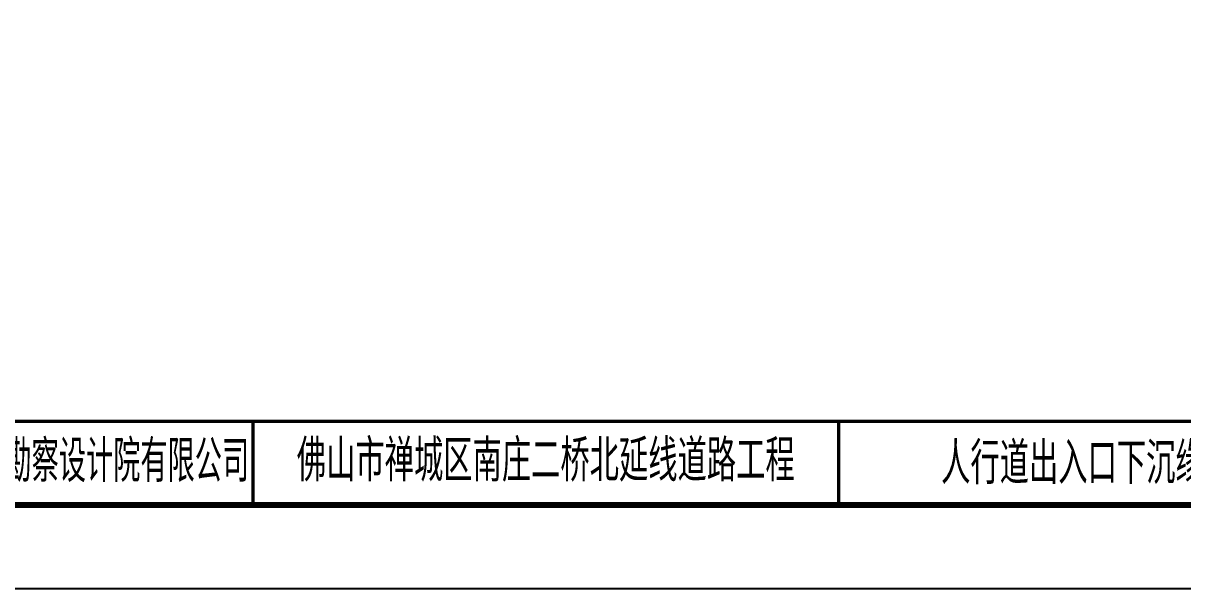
# Model space of a CAD drawing. Header units: millimetres. Extents: x 2287 to 3127, y 131 to 428.
# Drawn here: x 2774.8 to 2913.4, y 131.2 to 198.8 of the extents above; entities that cross this region are included whole.
import ezdxf
from ezdxf.enums import TextEntityAlignment as Align

# ---------------------------------------------------------------- set-up
doc = ezdxf.new("R2010")
doc.units = ezdxf.units.MM
doc.header["$LTSCALE"] = 5
doc.layers.add('图框', color=7, linetype='Continuous')
doc.styles.get("Standard").update_dxf_attribs({"font": 'simplex1.shx', "width": 0.7, "bigfont": 'hztxt.shx'})

# ---------------------------------------------------------------- blocks, each defined once
blk = doc.blocks.new('series')
at = {"width": 0.75}
for tag, height, p in [('页码', 4, (-35, -19)), ('图名', 5, (-220, -282)), ('图号', 5, (-20, -282))]:
    blk.add_attdef(tag, text='', height=height, dxfattribs=at).set_placement(p, align=Align.MIDDLE_CENTER)

msp = doc.modelspace()

# ---------------------------------------------------------------- linework, layer by layer
at = {"color": 0}
msp.add_line((3127.2425, 131.2291), (2707.2425, 131.2291), dxfattribs=at)
msp.add_line((3127.2425, 131.2291), (2707.2425, 131.2291), dxfattribs=at)
at = {"layer": '图框'}
for points, const_width in [([(3117.2425, 418.2291), (2737.2425, 418.2291), (2737.2425, 141.2291), (3117.2425, 141.2291), (3117.2425, 418.2291)], 0.7), ([(2737.2425, 151.2291), (3117.2425, 151.2291)], 0.4), ([(2802.2425, 151.2291), (2802.2425, 141.2291)], 0.4), ([(2872.2425, 141.2291), (2872.2425, 151.2291)], 0.4)]:
    msp.add_lwpolyline(points, dxfattribs=dict(at, const_width=const_width))

# ---------------------------------------------------------------- block references
ref = msp.add_blockref('series', (3127.2425, 428.2291), dxfattribs=at)
ref.add_attrib('图名', '人行道出入口下沉缘石构造图', dxfattribs={"layer": '0', "height": 5, "width": 0.7}).set_placement((2907.2425, 146.2291), align=Align.MIDDLE_CENTER)

# ---------------------------------------------------------------- texts
for s, width, p in [('中交第四航务工程勘察设计院有限公司', 0.65, (2774.1734, 146.4775)), ('佛山市禅城区南庄二桥北延线道路工程', 0.7, (2837.2425, 146.5438))]:
    msp.add_text(s, height=5, dxfattribs=dict(at, width=width)).set_placement(p, align=Align.MIDDLE_CENTER)

doc.saveas('drawing.dxf')
